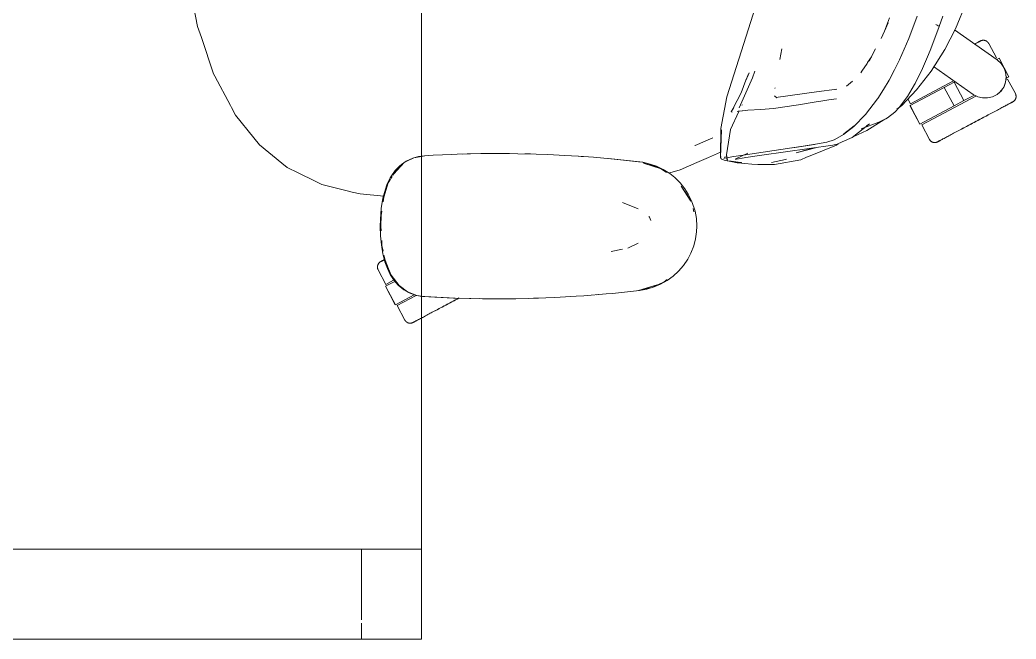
# Model space of a CAD drawing. Header units: millimetres. Extents: x 155927 to 326028, y -36033 to 97293.
# Drawn here: x 223386 to 224050, y 32611 to 33024 of the extents above; entities that cross this region are included whole.
import ezdxf

# ---------------------------------------------------------------- set-up
doc = ezdxf.new("R2010")
doc.units = ezdxf.units.MM
doc.header["$MEASUREMENT"] = 0
doc.layers.add('G-IMPT', color=8, linetype='CONTINUOUS', lineweight=9)
doc.layers.add('I-FURN', color=8, linetype='CONTINUOUS', lineweight=9)

msp = doc.modelspace()

# ---------------------------------------------------------------- linework, layer by layer
at = {"layer": 'G-IMPT'}
for p, q in [((223873.5, 33023.34), (223882.68, 33053.32)), ((223501.32, 33033.92), (223504.19, 33020.1)), ((224017.49, 33036.43), (224009.97, 33018.46)), ((223978.93, 33012.15), (223984.39, 33027.03)), ((223999.09, 33020.14), (224001.5, 33027.08)), ((223873.5, 33023.34), (223857.51, 32973.1)), ((223962.7, 33017.03), (223965.42, 33024.11)), ((223962.7, 33017.03), (223965.01, 33022.48)), ((223966.09, 33025.84), (223965.42, 33024.11)), ((223997.86, 33020.93), (223996.81, 33021.35)), ((223996.81, 33021.35), (223997.4, 33021.13)), ((223997.86, 33020.93), (223997.4, 33021.13)), ((223997.86, 33020.93), (223998.51, 33020.65)), ((223997.86, 33020.93), (223998.69, 33020.55)), ((223998.51, 33020.65), (223998.69, 33020.55)), ((223999.1, 33020.28), (223998.69, 33020.55)), ((223998.69, 33020.55), (223999.08, 33020.32)), ((223506.71, 33012.67), (223504.19, 33020.1)), ((223960.5, 33012.19), (223962.7, 33017.03)), ((223993.56, 33005.18), (223999.13, 33020.14)), ((223999.1, 33020.28), (223999.08, 33020.32)), ((223999.1, 33020.28), (223999.09, 33020.14)), ((223999.13, 33020.14), (223999.1, 33020.28)), ((224002.88, 33004.68), (224009.97, 33018.46)), ((223506.71, 33012.67), (223514.85, 32988.58)), ((223978.93, 33012.15), (223972.75, 32997.93)), ((223894.22, 33005.23), (223892.81, 32997.98)), ((223956.62, 33005.12), (223952.44, 32997.04)), ((223987.31, 32990.54), (223992.08, 33001.5)), ((223992.08, 33001.5), (223993.56, 33005.18)), ((223993.9, 32990.39), (224002.88, 33004.68)), ((223951, 32995.48), (223947.5, 32990.34)), ((223951.39, 32996.05), (223951, 32995.48)), ((223953.95, 32999.81), (223951.39, 32996.05)), ((223953.95, 32999.81), (223952.44, 32997.04)), ((223969.36, 32991.2), (223972.75, 32997.93)), ((223515.73, 32986.92), (223514.85, 32988.58)), ((223872.21, 32989.19), (223870.18, 32984.08)), ((223870.18, 32984.08), (223871.98, 32988.61)), ((223870.19, 32984.29), (223872.21, 32989.19)), ((223876.18, 32990.39), (223874.48, 32985.93)), ((223947.5, 32990.34), (223946.75, 32989.24)), ((223969.36, 32991.2), (223965.8, 32984.41)), ((223987.31, 32990.54), (223982.78, 32981.49)), ((223987.09, 32990.1), (223982.78, 32981.49)), ((223987.31, 32990.54), (223983.09, 32982.09)), ((223993.9, 32990.39), (223984.1, 32977.79)), ((223987.09, 32990.1), (223987.31, 32990.54)), ((223526.03, 32967.41), (223515.73, 32986.92)), ((223874.48, 32985.93), (223865.56, 32965.77)), ((223866.93, 32975.82), (223870.19, 32984.29)), ((223941.23, 32983.71), (223937.32, 32980.37)), ((223962.03, 32978.18), (223965.8, 32984.41)), ((223982.78, 32981.49), (223978.05, 32973.49)), ((223982.78, 32981.49), (223983.09, 32982.09)), ((223866.93, 32975.82), (223861.65, 32965.71)), ((223889.54, 32978.76), (223889.58, 32979.11)), ((223917.37, 32976.43), (223890.04, 32972.7)), ((223917.37, 32976.43), (223930.73, 32978.21)), ((223930.73, 32978.21), (223930.26, 32978.07)), ((223962.03, 32978.18), (223958.14, 32972.08)), ((223974.14, 32967.49), (223984.1, 32977.79)), ((223526.03, 32967.41), (223526.75, 32966.03)), ((223857.51, 32973.1), (223853.31, 32952.15)), ((223867.94, 32967.94), (223867.5, 32967.67)), ((223888.53, 32965.43), (223903.74, 32967.64)), ((223889.19, 32973.81), (223890.75, 32972.57)), ((223890.04, 32972.7), (223890.3, 32972.65)), ((223890.54, 32972.61), (223890.3, 32972.65)), ((223903.74, 32967.64), (223905.29, 32967.89)), ((223905.29, 32967.89), (223917.07, 32969.75)), ((223918.73, 32970.02), (223917.07, 32969.75)), ((223925.56, 32971.08), (223918.73, 32970.02)), ((223925.56, 32971.08), (223930.64, 32971.82)), ((223949.95, 32961.39), (223957.98, 32971.83)), ((223957.98, 32971.83), (223958.14, 32972.08)), ((223970.96, 32964.9), (223974.14, 32967.49)), ((223972.47, 32966.07), (223977.18, 32972.2)), ((223977.18, 32972.2), (223978.05, 32973.49)), ((223529.46, 32960.9), (223526.75, 32966.03)), ((223529.46, 32960.9), (223541.67, 32945.77)), ((223859.94, 32951.45), (223865.32, 32963.28)), ((223860.3, 32963.26), (223860.27, 32963.42)), ((223860.3, 32963.26), (223862.15, 32965.96)), ((223860.3, 32963.26), (223861.65, 32965.71)), ((223860.33, 32963.13), (223860.3, 32963.26)), ((223861.02, 32962.98), (223860.33, 32963.13)), ((223864.28, 32963.29), (223865.06, 32963.57)), ((223865.12, 32963.59), (223865.06, 32963.57)), ((223867.58, 32963.87), (223865.12, 32963.59)), ((223867.58, 32963.87), (223867.95, 32963.92)), ((223871.36, 32964.17), (223867.95, 32963.92)), ((223871.36, 32964.17), (223880.2, 32964.8)), ((223888.45, 32965.42), (223880.2, 32964.8)), ((223888.53, 32965.43), (223888.45, 32965.42)), ((223942.22, 32953.49), (223949.95, 32961.39)), ((223964.71, 32959.19), (223969.57, 32963.05)), ((223972.47, 32966.07), (223969.57, 32963.05)), ((223952.66, 32955.05), (223941.01, 32946.13)), ((223947, 32951.82), (223958.91, 32956.33)), ((223952.66, 32955.05), (223950.71, 32953.93)), ((223962.22, 32957.88), (223950.77, 32950.76)), ((223961.14, 32957.4), (223958.91, 32956.33)), ((223963.57, 32958.57), (223961.14, 32957.4)), ((223962.22, 32957.88), (223962.98, 32958.38)), ((223963.57, 32958.57), (223964.71, 32959.19)), ((223853.75, 32951.26), (223853.17, 32932.82)), ((223853.31, 32952.15), (223853.27, 32933.28)), ((223853.75, 32951.26), (223853.27, 32933.28)), ((223859.94, 32951.45), (223857.23, 32934.4)), ((223935.25, 32948.07), (223929.42, 32944.78)), ((223942.22, 32953.49), (223935.25, 32948.07)), ((223935.48, 32948.4), (223942.43, 32953.79)), ((223935.48, 32948.4), (223938.86, 32950.99)), ((223942.43, 32953.79), (223938.86, 32950.99)), ((223950.77, 32950.76), (223942.14, 32946.78)), ((223545.43, 32941.11), (223541.67, 32945.77)), ((223560.38, 32928.94), (223545.43, 32941.11)), ((223836.05, 32940.69), (223836.31, 32940.79)), ((223848.17, 32945.72), (223836.31, 32940.79)), ((223880.86, 32934.18), (223928.08, 32940.85)), ((223900.77, 32939.12), (223915.96, 32941.45)), ((223901.37, 32939.22), (223916.54, 32941.52)), ((223901.37, 32939.22), (223915.96, 32941.45)), ((223930.51, 32941.01), (223914.06, 32934.22)), ((223924.21, 32942.82), (223916.54, 32941.52)), ((223929, 32944.57), (223924.21, 32942.82)), ((223928.08, 32940.85), (223931.07, 32941.5)), ((223929, 32944.57), (223929.42, 32944.78)), ((223931.68, 32941.79), (223930.51, 32941.01)), ((223934.43, 32943.07), (223931.07, 32941.5)), ((223941.01, 32946.13), (223934.43, 32943.07)), ((223661.36, 32934.15), (223655.69, 32933.87)), ((223661.36, 32934.15), (223673.92, 32934.77)), ((223677.46, 32934.89), (223673.92, 32934.77)), ((223693.13, 32935.27), (223677.46, 32934.89)), ((223680.86, 32934.95), (223684.19, 32935.09)), ((223686.41, 32935.09), (223684.19, 32935.09)), ((223693.13, 32935.27), (223697.64, 32935.32)), ((223697.64, 32935.32), (223712.36, 32935.31)), ((223717.83, 32935.24), (223712.36, 32935.31)), ((223717.83, 32935.24), (223730.14, 32934.95)), ((223724.61, 32935.11), (223722.53, 32935.11)), ((223726.27, 32935.03), (223724.61, 32935.11)), ((223738.01, 32934.65), (223730.14, 32934.95)), ((223738.01, 32934.65), (223749.32, 32934.11)), ((223758.19, 32933.55), (223749.32, 32934.11)), ((223845.11, 32932.69), (223853.28, 32936.25)), ((223857.91, 32930.82), (223857.23, 32934.4)), ((223857.91, 32930.82), (223857.29, 32934.36)), ((223857.29, 32934.36), (223857.68, 32930.41)), ((223869.89, 32934.57), (223862.04, 32933.46)), ((223871.44, 32935.55), (223863.01, 32931.55)), ((223900.77, 32939.12), (223869.89, 32934.57)), ((223880.86, 32934.18), (223870.2, 32932.74)), ((223903.65, 32935.73), (223916.6, 32939.23)), ((223903.65, 32935.73), (223915.54, 32939.08)), ((223914.06, 32934.22), (223910.69, 32932.83)), ((223560.38, 32928.94), (223564.03, 32925.96)), ((223635.18, 32921.9), (223642.08, 32929.29)), ((223636.37, 32923.99), (223642.08, 32929.29)), ((223638.86, 32926.98), (223640.19, 32928.11)), ((223642.08, 32929.29), (223639.67, 32927.06)), ((223643.41, 32930.32), (223640.19, 32928.11)), ((223644.31, 32930.4), (223642.08, 32929.29)), ((223643.41, 32930.32), (223647.73, 32932.3)), ((223644.31, 32930.4), (223648.57, 32932.5)), ((223651.69, 32933.37), (223647.73, 32932.3)), ((223648.57, 32932.5), (223653.62, 32933.44)), ((223653.62, 32933.61), (223651.69, 32933.37)), ((223653.62, 32933.44), (223655.92, 32933.87)), ((223655.69, 32933.87), (223653.62, 32933.61)), ((223758.19, 32933.55), (223768.48, 32932.82)), ((223760.23, 32933.42), (223758.33, 32933.51)), ((223760.23, 32933.42), (223761.65, 32933.28)), ((223779.88, 32931.84), (223768.48, 32932.82)), ((223801.31, 32929.49), (223778.36, 32931.94)), ((223778.36, 32931.94), (223798.5, 32929.82)), ((223801.31, 32929.49), (223779.88, 32931.84)), ((223801.31, 32929.49), (223798.5, 32929.82)), ((223801.31, 32929.49), (223806.28, 32928.33)), ((223801.39, 32929.27), (223804.45, 32928.69)), ((223813.67, 32925.09), (223801.81, 32928.9)), ((223810.96, 32925.99), (223801.81, 32928.9)), ((223804.45, 32928.69), (223813.67, 32925.09)), ((223810.41, 32926.88), (223806.28, 32928.33)), ((223826.15, 32924.41), (223837.28, 32929.26)), ((223837.28, 32929.26), (223845.11, 32932.69)), ((223853.14, 32932.7), (223853.33, 32933.56)), ((223853.14, 32932.7), (223853.54, 32932.13)), ((223853.17, 32932.82), (223853.27, 32933.28)), ((223853.27, 32933.28), (223853.31, 32933.45)), ((223853.33, 32933.56), (223853.31, 32933.45)), ((223853.91, 32931.63), (223853.54, 32932.13)), ((223853.91, 32931.63), (223854.45, 32931.31)), ((223856.31, 32930.76), (223854.45, 32931.31)), ((223856.39, 32932.52), (223855.3, 32931.96)), ((223855.8, 32932.35), (223855.3, 32931.96)), ((223855.77, 32932.35), (223862.04, 32933.46)), ((223856.39, 32932.52), (223855.77, 32932.35)), ((223856.12, 32932.89), (223855.8, 32932.35)), ((223856.12, 32932.89), (223856.2, 32933.39)), ((223859.59, 32930.23), (223856.31, 32930.76)), ((223860, 32929.97), (223857.68, 32930.41)), ((223859.59, 32930.23), (223860.2, 32930.15)), ((223860, 32929.97), (223864.25, 32929.15)), ((223864.89, 32929.63), (223860.2, 32930.15)), ((223863.01, 32931.55), (223863.88, 32931.69)), ((223863.88, 32931.69), (223868.9, 32932.52)), ((223864.72, 32929.11), (223864.25, 32929.15)), ((223874.04, 32928.31), (223864.72, 32929.11)), ((223864.89, 32929.63), (223867.48, 32929.42)), ((223868.9, 32932.52), (223870.2, 32932.74)), ((223874.04, 32928.31), (223878, 32927.97)), ((223878, 32927.97), (223882.17, 32927.97)), ((223889.14, 32927.99), (223882.17, 32927.97)), ((223887.27, 32929.41), (223896.58, 32931.45)), ((223889.14, 32927.99), (223906.83, 32931.23)), ((223896.58, 32931.45), (223897.16, 32931.6)), ((223906.83, 32931.23), (223910.69, 32932.83)), ((223564.03, 32925.96), (223571.2, 32922.43)), ((223582.66, 32916.79), (223571.2, 32922.43)), ((223636, 32923.93), (223633.55, 32920.48)), ((223634.48, 32920.84), (223636.37, 32923.99)), ((223635.18, 32921.9), (223636.45, 32923.37)), ((223638.86, 32926.98), (223636, 32923.93)), ((223636.59, 32923.52), (223639.67, 32927.06)), ((223814.99, 32924.69), (223810.41, 32926.88)), ((223813.67, 32925.09), (223810.96, 32925.99)), ((223813.67, 32925.09), (223817.24, 32922.66)), ((223814.99, 32924.69), (223819.31, 32921.96)), ((223822.62, 32919.34), (223819.31, 32921.96)), ((223826.15, 32924.41), (223819.32, 32922.44)), ((223582.66, 32916.79), (223587.03, 32914.64)), ((223587.03, 32914.64), (223604.97, 32910.24)), ((223628.38, 32906.29), (223631.41, 32915.69)), ((223628.8, 32909.38), (223630.54, 32914.47)), ((223630.54, 32914.47), (223632.75, 32919.11)), ((223631.41, 32915.69), (223632.87, 32918.14)), ((223632.75, 32919.11), (223633.55, 32920.48)), ((223633.15, 32918.61), (223634.01, 32920.05)), ((223826.23, 32915.79), (223822.62, 32919.34)), ((223826.23, 32915.79), (223829.42, 32911.82)), ((223604.97, 32910.24), (223607.34, 32909.66)), ((223612.63, 32908.36), (223607.34, 32909.66)), ((223628.51, 32906.92), (223612.63, 32908.36)), ((223628.8, 32909.38), (223627.83, 32905.45)), ((223833.28, 32903.66), (223826.95, 32913.61)), ((223831.12, 32907.34), (223826.95, 32913.61)), ((223831.68, 32908.27), (223829.42, 32911.82)), ((223833.28, 32903.66), (223831.12, 32907.34)), ((223833.92, 32903.76), (223831.68, 32908.27)), ((223627.83, 32905.45), (223626.71, 32898.69)), ((223627.91, 32903), (223628.38, 32906.29)), ((223787.79, 32902.59), (223798.22, 32898.44)), ((223833.92, 32903.76), (223835.63, 32898.99)), ((223626.13, 32891.38), (223626.71, 32898.69)), ((223626.65, 32894.03), (223627.04, 32896.82)), ((223834.83, 32898.55), (223835.45, 32896.52)), ((223836.2, 32896.86), (223835.63, 32898.99)), ((223837.08, 32891.91), (223836.2, 32896.86)), ((223626.13, 32891.38), (223626.04, 32886.87)), ((223626.65, 32894.03), (223626.42, 32886.87)), ((223805.74, 32892.92), (223805.45, 32893.37)), ((223806.76, 32890.7), (223805.74, 32892.92)), ((223837.37, 32886.87), (223837.08, 32891.91)), ((223626.04, 32886.87), (223626.22, 32880.53)), ((223626.61, 32883.76), (223626.42, 32886.87)), ((223836.55, 32878.51), (223837.2, 32883.02)), ((223837.37, 32886.87), (223837.2, 32883.02)), ((223626.79, 32874.38), (223626.22, 32880.53)), ((223626.79, 32874.38), (223627.79, 32868.45)), ((223627.2, 32874.04), (223627.01, 32877.25)), ((223798.13, 32875.49), (223791.34, 32872.22)), ((223836.55, 32878.51), (223835.29, 32873.64)), ((223627.97, 32870.29), (223627.2, 32874.04)), ((223629.22, 32862.97), (223627.79, 32868.45)), ((223629.24, 32864.08), (223628.54, 32867.55)), ((223780.3, 32869.89), (223787.73, 32871.46)), ((223831.27, 32864.77), (223833.46, 32868.93)), ((223833.46, 32868.93), (223835.29, 32873.64)), ((223629.22, 32862.97), (223630.8, 32858.63)), ((223629.24, 32864.08), (223631.57, 32858.46)), ((223831.27, 32864.77), (223828.44, 32860.6)), ((223632.79, 32854.56), (223630.8, 32858.63)), ((223633.41, 32854.07), (223631.57, 32858.46)), ((223632.79, 32854.56), (223635.44, 32850.51)), ((223821.68, 32853.6), (223825.12, 32856.76)), ((223828.44, 32860.6), (223825.12, 32856.76)), ((223638.63, 32847.28), (223633.41, 32854.07)), ((223635.44, 32850.51), (223638.11, 32847.48)), ((223798.5, 32843.92), (223810.96, 32847.75)), ((223810.96, 32847.75), (223801.81, 32844.84)), ((223807.47, 32845.96), (223815.53, 32849.7)), ((223813.15, 32848.09), (223808.92, 32846.28)), ((223813.15, 32848.09), (223817.6, 32850.6)), ((223817.64, 32851.29), (223815.53, 32849.7)), ((223821.68, 32853.6), (223817.6, 32850.6)), ((223641.85, 32844.4), (223638.11, 32847.48)), ((223644.25, 32843.11), (223638.63, 32847.28)), ((223645.28, 32842.44), (223641.85, 32844.4)), ((223650.45, 32840.7), (223644.25, 32843.11)), ((223645.28, 32842.44), (223648.93, 32841.05)), ((223650.27, 32840.68), (223648.93, 32841.05)), ((223761.9, 32840.42), (223776.95, 32841.67)), ((223770.08, 32841.07), (223771.76, 32841.24)), ((223776.95, 32841.67), (223781.08, 32842.01)), ((223781.08, 32842.01), (223799.01, 32843.92)), ((223798.5, 32843.92), (223801.81, 32844.84)), ((223799.01, 32843.92), (223804.05, 32844.81)), ((223807.47, 32845.96), (223799.06, 32844.05)), ((223808.92, 32846.28), (223804.05, 32844.81)), ((223650.27, 32840.68), (223652.67, 32840.24)), ((223650.45, 32840.7), (223653.62, 32840.22)), ((223654.31, 32839.98), (223652.67, 32840.24)), ((223674.89, 32838.93), (223654.31, 32839.98)), ((223676.1, 32838.9), (223654.31, 32839.98)), ((223654.31, 32839.98), (223655.92, 32839.87)), ((223676.1, 32838.9), (223655.92, 32839.87)), ((223696.28, 32838.43), (223674.89, 32838.93)), ((223686.45, 32838.59), (223674.89, 32838.93)), ((223674.89, 32838.93), (223676.1, 32838.9)), ((223696.28, 32838.43), (223676.1, 32838.9)), ((223716.47, 32838.48), (223686.45, 32838.59)), ((223696.28, 32838.43), (223686.45, 32838.59)), ((223686.45, 32838.59), (223705.68, 32838.39)), ((223694.25, 32838.45), (223692.34, 32838.52)), ((223696.4, 32838.47), (223694.25, 32838.45)), ((223716.47, 32838.48), (223696.28, 32838.43)), ((223716.47, 32838.48), (223705.68, 32838.39)), ((223716.47, 32838.48), (223724.89, 32838.64)), ((223736.65, 32839.03), (223724.89, 32838.64)), ((223729.83, 32838.78), (223728.33, 32838.77)), ((223731.76, 32838.89), (223729.83, 32838.78)), ((223736.65, 32839.03), (223742.67, 32839.28)), ((223756.81, 32840.09), (223742.67, 32839.28)), ((223761.9, 32840.42), (223756.81, 32840.09))]:
    msp.add_line(p, q, dxfattribs=at)
at = {"layer": 'I-FURN'}
for p, q in [((223653.62, 32611.33), (223653.62, 34211.33)), ((223653.62, 34211.33), (223653.62, 32611.33)), ((224009.34, 33017.78), (224037.93, 32997.76)), ((224022.61, 33008.28), (224023.15, 33008.57)), ((224023.42, 33008.71), (224022.9, 33008.44)), ((224023.15, 33008.57), (224023.65, 33008.83)), ((224023.9, 33008.97), (224023.42, 33008.71)), ((224023.65, 33008.83), (224024.11, 33009.08)), ((224024.35, 33009.21), (224023.9, 33008.97)), ((224024.11, 33009.08), (224024.54, 33009.31)), ((224024.76, 33009.42), (224024.35, 33009.21)), ((224024.54, 33009.31), (224024.93, 33009.52)), ((224025.13, 33009.62), (224024.76, 33009.42)), ((224024.93, 33009.52), (224025.29, 33009.71)), ((224025.47, 33009.8), (224025.13, 33009.62)), ((224025.29, 33009.71), (224025.61, 33009.88)), ((224025.76, 33009.96), (224025.47, 33009.8)), ((224025.61, 33009.88), (224025.89, 33010.02)), ((224026.02, 33010.1), (224025.76, 33009.96)), ((224025.89, 33010.02), (224026.13, 33010.15)), ((224026.24, 33010.21), (224026.02, 33010.1)), ((224026.13, 33010.15), (224026.33, 33010.26)), ((224026.42, 33010.31), (224026.24, 33010.21)), ((224026.33, 33010.26), (224026.49, 33010.35)), ((224026.56, 33010.38), (224026.42, 33010.31)), ((224026.49, 33010.35), (224026.61, 33010.41)), ((224026.66, 33010.44), (224026.56, 33010.38)), ((224026.61, 33010.41), (224026.69, 33010.45)), ((224026.72, 33010.47), (224026.66, 33010.44)), ((224026.69, 33010.45), (224026.74, 33010.48)), ((224026.74, 33010.48), (224026.72, 33010.47)), ((224026.74, 33010.48), (224026.89, 33010.55)), ((224026.74, 33010.48), (224026.74, 33010.48)), ((224026.89, 33010.55), (224027.03, 33010.62)), ((224027.03, 33010.62), (224027.18, 33010.68)), ((224027.18, 33010.68), (224027.33, 33010.73)), ((224027.33, 33010.73), (224027.49, 33010.78)), ((224027.49, 33010.78), (224027.64, 33010.83)), ((224027.64, 33010.83), (224027.8, 33010.86)), ((224027.8, 33010.86), (224027.96, 33010.89)), ((224027.96, 33010.89), (224028.12, 33010.92)), ((224028.12, 33010.92), (224028.28, 33010.93)), ((224028.28, 33010.93), (224028.44, 33010.95)), ((224028.44, 33010.95), (224028.6, 33010.95)), ((224028.6, 33010.95), (224028.76, 33010.95)), ((224028.76, 33010.95), (224028.92, 33010.94)), ((224028.92, 33010.94), (224029.08, 33010.93)), ((224029.08, 33010.93), (224029.24, 33010.9)), ((224029.24, 33010.9), (224029.4, 33010.88)), ((224029.4, 33010.88), (224029.56, 33010.84)), ((224029.56, 33010.84), (224029.71, 33010.8)), ((224029.71, 33010.8), (224029.87, 33010.76)), ((224029.87, 33010.76), (224030.02, 33010.7)), ((224030.02, 33010.7), (224030.17, 33010.65)), ((224030.17, 33010.65), (224030.32, 33010.58)), ((224030.32, 33010.58), (224030.46, 33010.51)), ((224030.46, 33010.51), (224030.61, 33010.44)), ((224030.61, 33010.44), (224030.75, 33010.35)), ((224030.75, 33010.35), (224030.88, 33010.27)), ((224030.88, 33010.27), (224031.01, 33010.17)), ((224031.01, 33010.17), (224031.14, 33010.08)), ((224031.14, 33010.08), (224031.27, 33009.97)), ((224031.27, 33009.97), (224031.39, 33009.87)), ((224031.39, 33009.87), (224031.5, 33009.75)), ((224031.5, 33009.75), (224031.61, 33009.64)), ((224031.61, 33009.64), (224031.72, 33009.52)), ((224031.72, 33009.52), (224031.82, 33009.39)), ((224031.82, 33009.39), (224031.92, 33009.26)), ((224031.92, 33009.26), (224032.01, 33009.13)), ((224032.01, 33009.13), (224032.09, 33008.99)), ((224032.09, 33008.99), (224032.17, 33008.85)), ((224032.17, 33008.85), (224032.19, 33008.81)), ((224037.34, 32999.13), (224032.19, 33008.81)), ((224037.7, 32998.18), (224039.09, 32998.92)), ((224037.78, 32998.23), (224037.7, 32998.18)), ((224037.93, 32997.76), (224040.44, 32995.51)), ((224045.67, 32986.56), (224039.09, 32998.92)), ((224040.44, 32995.51), (224042.34, 32992.72)), ((224021.88, 32974.84), (223995.45, 32993.35)), ((224042.34, 32992.72), (224043.52, 32989.56)), ((224043.52, 32989.56), (224043.9, 32986.21)), ((223979.95, 32968.61), (224008.65, 32983.87)), ((224002.48, 32979.46), (224009.12, 32982.99)), ((224015.69, 32970.62), (224009.12, 32982.99)), ((224043.47, 32982.86), (224042.25, 32979.72)), ((224043.9, 32986.21), (224043.47, 32982.86)), ((224043.87, 32986.58), (224044.27, 32985.82)), ((224045.67, 32986.56), (224044.27, 32985.82)), ((224044.27, 32985.82), (224044.36, 32985.87)), ((224044.48, 32984.8), (224044.85, 32985)), ((224050, 32975.31), (224044.85, 32985)), ((223979.77, 32967.38), (224002.48, 32979.46)), ((223987.46, 32954.48), (224024.07, 32973.95)), ((224009.05, 32967.09), (224002.48, 32979.46)), ((224022.75, 32974.38), (224015.69, 32970.62)), ((224024.86, 32973.25), (224021.88, 32974.84)), ((224037.78, 32974.73), (224034.78, 32973.19)), ((224040.32, 32976.95), (224037.78, 32974.73)), ((224038.06, 32974.94), (224039.48, 32976.09)), ((224039.48, 32976.09), (224041.78, 32978.87)), ((224042.25, 32979.72), (224040.32, 32976.95)), ((224050, 32975.31), (224050.08, 32975.17)), ((224050.08, 32975.17), (224050.14, 32975.02)), ((224050.14, 32975.02), (224050.21, 32974.87)), ((224050.21, 32974.87), (224050.26, 32974.72)), ((224050.26, 32974.72), (224050.31, 32974.57)), ((224050.31, 32974.57), (224050.35, 32974.41)), ((224050.35, 32974.41), (224050.39, 32974.26)), ((224050.39, 32974.26), (224050.42, 32974.1)), ((224050.42, 32974.1), (224050.44, 32973.94)), ((224050.44, 32973.94), (224050.46, 32973.78)), ((223978.27, 32971.77), (223979.95, 32968.61)), ((223979.6, 32967.29), (223986.17, 32954.93)), ((223986.34, 32955.02), (223979.77, 32967.38)), ((224015.69, 32970.62), (224009.05, 32967.09)), ((224028.13, 32972.42), (224024.86, 32973.25)), ((224031.5, 32972.4), (224028.13, 32972.42)), ((224034.78, 32973.19), (224031.5, 32972.4)), ((224043.03, 32967.04), (224043.64, 32967.36)), ((224043.95, 32967.53), (224043.36, 32967.22)), ((224043.64, 32967.36), (224044.21, 32967.67)), ((224044.5, 32967.82), (224043.95, 32967.53)), ((224044.21, 32967.67), (224044.74, 32967.95)), ((224045.02, 32968.1), (224044.5, 32967.82)), ((224044.74, 32967.95), (224045.24, 32968.22)), ((224045.5, 32968.35), (224045.02, 32968.1)), ((224045.24, 32968.22), (224045.71, 32968.46)), ((224045.94, 32968.59), (224045.5, 32968.35)), ((224045.71, 32968.46), (224046.14, 32968.69)), ((224046.35, 32968.81), (224045.94, 32968.59)), ((224046.14, 32968.69), (224046.53, 32968.9)), ((224046.73, 32969.01), (224046.35, 32968.81)), ((224046.53, 32968.9), (224046.89, 32969.09)), ((224047.06, 32969.18), (224046.73, 32969.01)), ((224046.89, 32969.09), (224047.2, 32969.26)), ((224047.36, 32969.34), (224047.06, 32969.18)), ((224047.2, 32969.26), (224047.48, 32969.41)), ((224047.62, 32969.48), (224047.36, 32969.34)), ((224047.48, 32969.41), (224047.72, 32969.54)), ((224047.84, 32969.6), (224047.62, 32969.48)), ((224047.72, 32969.54), (224047.92, 32969.64)), ((224048.02, 32969.69), (224047.84, 32969.6)), ((224047.92, 32969.64), (224048.09, 32969.73)), ((224048.16, 32969.77), (224048.02, 32969.69)), ((224048.09, 32969.73), (224048.21, 32969.79)), ((224048.26, 32969.82), (224048.16, 32969.77)), ((224048.21, 32969.79), (224048.29, 32969.84)), ((224048.32, 32969.85), (224048.26, 32969.82)), ((224048.29, 32969.84), (224048.33, 32969.86)), ((224048.34, 32969.86), (224048.32, 32969.85)), ((224048.33, 32969.86), (224048.34, 32969.86)), ((224048.38, 32969.88), (224048.34, 32969.86)), ((224048.52, 32969.96), (224048.38, 32969.88)), ((224048.65, 32970.05), (224048.52, 32969.96)), ((224048.79, 32970.14), (224048.65, 32970.05)), ((224048.92, 32970.24), (224048.79, 32970.14)), ((224049.04, 32970.34), (224048.92, 32970.24)), ((224049.16, 32970.44), (224049.04, 32970.34)), ((224049.28, 32970.56), (224049.16, 32970.44)), ((224049.39, 32970.67), (224049.28, 32970.56)), ((224049.5, 32970.79), (224049.39, 32970.67)), ((224049.6, 32970.91), (224049.5, 32970.79)), ((224049.7, 32971.04), (224049.6, 32970.91)), ((224049.79, 32971.18), (224049.7, 32971.04)), ((224049.88, 32971.31), (224049.79, 32971.18)), ((224049.96, 32971.45), (224049.88, 32971.31)), ((224050.04, 32971.59), (224049.96, 32971.45)), ((224050.11, 32971.74), (224050.04, 32971.59)), ((224050.17, 32971.88), (224050.11, 32971.74)), ((224050.23, 32972.03), (224050.17, 32971.88)), ((224050.28, 32972.19), (224050.23, 32972.03)), ((224050.33, 32972.34), (224050.28, 32972.19)), ((224050.37, 32972.5), (224050.33, 32972.34)), ((224050.4, 32972.66), (224050.37, 32972.5)), ((224050.43, 32972.81), (224050.4, 32972.66)), ((224050.45, 32972.97), (224050.43, 32972.81)), ((224050.47, 32973.13), (224050.45, 32972.97)), ((224050.46, 32973.78), (224050.47, 32973.62)), ((224050.47, 32973.62), (224050.48, 32973.46)), ((224050.48, 32973.46), (224050.47, 32973.3)), ((224050.47, 32973.3), (224050.47, 32973.13)), ((224009.05, 32967.09), (223986.34, 32955.02)), ((224029.89, 32960.05), (224030.85, 32960.56)), ((224031.37, 32960.84), (224030.41, 32960.33)), ((224030.85, 32960.56), (224031.8, 32961.07)), ((224032.31, 32961.34), (224031.37, 32960.84)), ((224031.8, 32961.07), (224032.74, 32961.57)), ((224033.24, 32961.84), (224032.31, 32961.34)), ((224032.74, 32961.57), (224033.66, 32962.06)), ((224034.15, 32962.32), (224033.24, 32961.84)), ((224033.66, 32962.06), (224034.57, 32962.54)), ((224034.57, 32962.54), (224035.45, 32963.01)), ((224035.45, 32963.01), (224036.32, 32963.47)), ((224036.32, 32963.47), (224037.17, 32963.92)), ((224037.17, 32963.92), (224037.99, 32964.36)), ((224037.99, 32964.36), (224038.8, 32964.79)), ((224038.8, 32964.79), (224039.57, 32965.2)), ((224039.57, 32965.2), (224040.32, 32965.6)), ((224040.32, 32965.6), (224041.04, 32965.98)), ((224041.04, 32965.98), (224041.74, 32966.35)), ((224041.74, 32966.35), (224042.4, 32966.71)), ((224042.4, 32966.71), (224043.03, 32967.04)), ((223987.46, 32954.48), (223992.61, 32944.8)), ((224018.47, 32953.98), (224017.49, 32953.46)), ((224017.94, 32953.7), (224018.93, 32954.23)), ((224019.46, 32954.51), (224018.47, 32953.98)), ((224018.93, 32954.23), (224019.92, 32954.75)), ((224020.46, 32955.04), (224019.46, 32954.51)), ((224019.92, 32954.75), (224020.92, 32955.29)), ((224021.46, 32955.57), (224020.46, 32955.04)), ((224020.92, 32955.29), (224021.92, 32955.82)), ((224022.47, 32956.11), (224021.46, 32955.57)), ((224021.92, 32955.82), (224022.93, 32956.35)), ((224023.47, 32956.64), (224022.47, 32956.11)), ((224022.93, 32956.35), (224023.94, 32956.89)), ((224024.48, 32957.18), (224023.47, 32956.64)), ((224023.94, 32956.89), (224024.94, 32957.42)), ((224025.48, 32957.71), (224024.48, 32957.18)), ((224024.94, 32957.42), (224025.94, 32957.95)), ((224026.48, 32958.24), (224025.48, 32957.71)), ((224025.94, 32957.95), (224026.94, 32958.48)), ((224027.47, 32958.77), (224026.48, 32958.24)), ((224026.94, 32958.48), (224027.93, 32959.01)), ((224028.46, 32959.29), (224027.47, 32958.77)), ((224027.93, 32959.01), (224028.91, 32959.53)), ((224029.44, 32959.81), (224028.46, 32959.29)), ((224028.91, 32959.53), (224029.89, 32960.05)), ((224030.41, 32960.33), (224029.44, 32959.81)), ((224005.69, 32947.19), (224006.42, 32947.58)), ((224006.42, 32947.58), (224007.18, 32947.98)), ((224007.18, 32947.98), (224007.97, 32948.4)), ((224007.97, 32948.4), (224008.78, 32948.83)), ((224008.78, 32948.83), (224009.62, 32949.28)), ((224010.08, 32949.52), (224009.23, 32949.07)), ((224009.62, 32949.28), (224010.48, 32949.73)), ((224010.95, 32949.98), (224010.08, 32949.52)), ((224010.48, 32949.73), (224011.35, 32950.2)), ((224011.83, 32950.45), (224010.95, 32949.98)), ((224011.35, 32950.2), (224012.25, 32950.67)), ((224012.74, 32950.94), (224011.83, 32950.45)), ((224012.25, 32950.67), (224013.16, 32951.16)), ((224013.66, 32951.43), (224012.74, 32950.94)), ((224013.16, 32951.16), (224014.09, 32951.65)), ((224014.6, 32951.92), (224013.66, 32951.43)), ((224014.09, 32951.65), (224015.04, 32952.16)), ((224015.55, 32952.43), (224014.6, 32951.92)), ((224015.04, 32952.16), (224015.99, 32952.67)), ((224016.52, 32952.94), (224015.55, 32952.43)), ((224015.99, 32952.67), (224016.96, 32953.18)), ((224017.49, 32953.46), (224016.52, 32952.94)), ((224016.96, 32953.18), (224017.94, 32953.7)), ((223992.63, 32944.76), (223992.61, 32944.8)), ((223992.71, 32944.62), (223992.63, 32944.76)), ((223992.8, 32944.48), (223992.71, 32944.62)), ((223992.89, 32944.35), (223992.8, 32944.48)), ((223992.99, 32944.22), (223992.89, 32944.35)), ((223993.09, 32944.1), (223992.99, 32944.22)), ((223993.19, 32943.97), (223993.09, 32944.1)), ((223993.31, 32943.86), (223993.19, 32943.97)), ((223993.42, 32943.75), (223993.31, 32943.86)), ((223993.54, 32943.64), (223993.42, 32943.75)), ((223993.66, 32943.53), (223993.54, 32943.64)), ((223993.79, 32943.44), (223993.66, 32943.53)), ((223993.93, 32943.34), (223993.79, 32943.44)), ((223994.06, 32943.26), (223993.93, 32943.34)), ((223994.2, 32943.18), (223994.06, 32943.26)), ((223994.34, 32943.1), (223994.2, 32943.18)), ((223994.49, 32943.03), (223994.34, 32943.1)), ((223994.63, 32942.96), (223994.49, 32943.03)), ((223994.78, 32942.91), (223994.63, 32942.96)), ((223994.94, 32942.85), (223994.78, 32942.91)), ((223995.09, 32942.81), (223994.94, 32942.85)), ((223995.25, 32942.77), (223995.09, 32942.81)), ((223995.41, 32942.73), (223995.25, 32942.77)), ((223995.56, 32942.71), (223995.41, 32942.73)), ((223995.72, 32942.69), (223995.56, 32942.71)), ((223995.88, 32942.67), (223995.72, 32942.69)), ((223996.05, 32942.66), (223995.88, 32942.67)), ((223996.21, 32942.66), (223996.05, 32942.66)), ((223996.37, 32942.66), (223996.21, 32942.66)), ((223996.53, 32942.68), (223996.37, 32942.66)), ((223996.69, 32942.69), (223996.53, 32942.68)), ((223996.85, 32942.72), (223996.69, 32942.69)), ((223997.01, 32942.75), (223996.85, 32942.72)), ((223997.16, 32942.78), (223997.01, 32942.75)), ((223997.32, 32942.83), (223997.16, 32942.78)), ((223997.47, 32942.88), (223997.32, 32942.83)), ((223997.62, 32942.93), (223997.47, 32942.88)), ((223997.77, 32942.99), (223997.62, 32942.93)), ((223997.92, 32943.06), (223997.77, 32942.99)), ((223998.06, 32943.13), (223997.92, 32943.06)), ((223998.06, 32943.13), (223998.08, 32943.14)), ((223998.07, 32943.13), (223998.06, 32943.13)), ((223998.11, 32943.16), (223998.07, 32943.13)), ((223998.08, 32943.14), (223998.14, 32943.17)), ((223998.19, 32943.2), (223998.11, 32943.16)), ((223998.14, 32943.17), (223998.24, 32943.23)), ((223998.32, 32943.27), (223998.19, 32943.2)), ((223998.24, 32943.23), (223998.38, 32943.3)), ((223998.48, 32943.35), (223998.32, 32943.27)), ((223998.38, 32943.3), (223998.56, 32943.4)), ((223998.68, 32943.46), (223998.48, 32943.35)), ((223998.56, 32943.4), (223998.78, 32943.51)), ((223998.92, 32943.59), (223998.68, 32943.46)), ((223998.78, 32943.51), (223999.04, 32943.65)), ((223999.2, 32943.74), (223998.92, 32943.59)), ((223999.04, 32943.65), (223999.34, 32943.81)), ((223999.52, 32943.9), (223999.2, 32943.74)), ((223999.34, 32943.81), (223999.68, 32943.99)), ((223999.87, 32944.09), (223999.52, 32943.9)), ((223999.68, 32943.99), (224000.05, 32944.19)), ((224000.26, 32944.3), (223999.87, 32944.09)), ((224000.05, 32944.19), (224000.46, 32944.4)), ((224000.69, 32944.53), (224000.26, 32944.3)), ((224000.46, 32944.4), (224000.9, 32944.64)), ((224001.16, 32944.78), (224000.69, 32944.53)), ((224000.9, 32944.64), (224001.39, 32944.9)), ((224001.66, 32945.04), (224001.16, 32944.78)), ((224001.39, 32944.9), (224001.9, 32945.17)), ((224002.2, 32945.33), (224001.66, 32945.04)), ((224001.9, 32945.17), (224002.45, 32945.47)), ((224002.77, 32945.63), (224002.2, 32945.33)), ((224002.45, 32945.47), (224003.04, 32945.78)), ((224003.04, 32945.78), (224003.65, 32946.1)), ((224003.65, 32946.1), (224004.3, 32946.45)), ((224004.3, 32946.45), (224004.98, 32946.81)), ((224004.98, 32946.81), (224005.69, 32947.19)), ((223624.35, 32860.71), (223624.39, 32860.86)), ((223624.39, 32860.86), (223624.45, 32861.02)), ((223624.45, 32861.02), (223624.5, 32861.17)), ((223624.5, 32861.17), (223624.57, 32861.31)), ((223624.57, 32861.31), (223624.64, 32861.46)), ((223624.64, 32861.46), (223624.72, 32861.6)), ((223624.72, 32861.6), (223624.8, 32861.74)), ((223624.8, 32861.74), (223624.88, 32861.88)), ((223624.88, 32861.88), (223624.98, 32862.01)), ((223624.98, 32862.01), (223625.07, 32862.14)), ((223625.07, 32862.14), (223625.18, 32862.26)), ((223625.18, 32862.26), (223625.28, 32862.38)), ((223625.28, 32862.38), (223625.4, 32862.5)), ((223625.4, 32862.5), (223625.51, 32862.61)), ((223625.51, 32862.61), (223625.64, 32862.71)), ((223625.64, 32862.71), (223625.76, 32862.81)), ((223625.76, 32862.81), (223625.89, 32862.91)), ((223625.89, 32862.91), (223626.02, 32863)), ((223626.02, 32863), (223626.16, 32863.09)), ((223626.16, 32863.09), (223626.3, 32863.17)), ((223626.3, 32863.17), (223626.34, 32863.19)), ((223626.39, 32863.21), (223626.34, 32863.19)), ((223626.34, 32863.19), (223626.36, 32863.2)), ((223626.34, 32863.19), (223626.34, 32863.19)), ((223626.36, 32863.2), (223626.42, 32863.23)), ((223626.47, 32863.26), (223626.39, 32863.21)), ((223626.42, 32863.23), (223626.52, 32863.28)), ((223626.59, 32863.32), (223626.47, 32863.26)), ((223626.52, 32863.28), (223626.66, 32863.36)), ((223626.75, 32863.41), (223626.59, 32863.32)), ((223626.66, 32863.36), (223626.84, 32863.45)), ((223626.95, 32863.51), (223626.75, 32863.41)), ((223626.84, 32863.45), (223627.06, 32863.57)), ((223627.19, 32863.64), (223626.95, 32863.51)), ((223627.06, 32863.57), (223627.32, 32863.71)), ((223627.47, 32863.79), (223627.19, 32863.64)), ((223627.32, 32863.71), (223627.61, 32863.87)), ((223627.79, 32863.96), (223627.47, 32863.79)), ((223627.61, 32863.87), (223627.95, 32864.04)), ((223628.15, 32864.15), (223627.79, 32863.96)), ((223627.95, 32864.04), (223628.32, 32864.24)), ((223628.54, 32864.36), (223628.15, 32864.15)), ((223628.32, 32864.24), (223628.73, 32864.46)), ((223628.97, 32864.59), (223628.54, 32864.36)), ((223624.2, 32859.76), (223624.21, 32859.92)), ((223624.2, 32859.59), (223624.2, 32859.76)), ((223624.2, 32859.43), (223624.2, 32859.59)), ((223624.22, 32859.27), (223624.2, 32859.43)), ((223624.21, 32859.92), (223624.22, 32860.08)), ((223624.22, 32860.08), (223624.25, 32860.24)), ((223624.23, 32859.11), (223624.22, 32859.27)), ((223624.26, 32858.95), (223624.23, 32859.11)), ((223624.25, 32860.24), (223624.27, 32860.4)), ((223624.29, 32858.79), (223624.26, 32858.95)), ((223624.27, 32860.4), (223624.31, 32860.55)), ((223624.32, 32858.64), (223624.29, 32858.79)), ((223624.31, 32860.55), (223624.35, 32860.71)), ((223624.37, 32858.48), (223624.32, 32858.64)), ((223624.42, 32858.33), (223624.37, 32858.48)), ((223624.47, 32858.18), (223624.42, 32858.33)), ((223624.53, 32858.03), (223624.47, 32858.18)), ((223624.6, 32857.88), (223624.53, 32858.03)), ((223624.67, 32857.74), (223624.6, 32857.88)), ((223624.67, 32857.74), (223629.82, 32848.05)), ((223629.64, 32846.82), (223635.3, 32849.83)), ((223629.82, 32848.05), (223634.96, 32850.78)), ((223629.47, 32846.73), (223636.04, 32834.37)), ((223636.21, 32834.46), (223629.64, 32846.82)), ((223648.72, 32841.11), (223636.21, 32834.46)), ((223637.33, 32833.92), (223650, 32840.66)), ((223668.8, 32833.67), (223669.79, 32834.19)), ((223670.33, 32834.48), (223669.33, 32833.95)), ((223669.79, 32834.19), (223670.79, 32834.73)), ((223671.33, 32835.01), (223670.33, 32834.48)), ((223670.79, 32834.73), (223671.79, 32835.26)), ((223672.34, 32835.55), (223671.33, 32835.01)), ((223671.79, 32835.26), (223672.8, 32835.79)), ((223673.34, 32836.08), (223672.34, 32835.55)), ((223672.8, 32835.79), (223673.81, 32836.33)), ((223674.35, 32836.62), (223673.34, 32836.08)), ((223673.81, 32836.33), (223674.81, 32836.86)), ((223675.35, 32837.15), (223674.35, 32836.62)), ((223674.81, 32836.86), (223675.81, 32837.39)), ((223676.35, 32837.68), (223675.35, 32837.15)), ((223675.81, 32837.39), (223676.81, 32837.92)), ((223677.34, 32838.21), (223676.35, 32837.68)), ((223676.81, 32837.92), (223677.8, 32838.45)), ((223678.33, 32838.73), (223677.34, 32838.21)), ((223677.8, 32838.45), (223678.78, 32838.97)), ((223637.33, 32833.92), (223642.48, 32824.24)), ((223657.05, 32827.42), (223657.84, 32827.84)), ((223657.84, 32827.84), (223658.65, 32828.27)), ((223658.65, 32828.27), (223659.49, 32828.72)), ((223659.95, 32828.96), (223659.1, 32828.51)), ((223659.49, 32828.72), (223660.35, 32829.17)), ((223660.82, 32829.42), (223659.95, 32828.96)), ((223660.35, 32829.17), (223661.22, 32829.64)), ((223661.7, 32829.89), (223660.82, 32829.42)), ((223661.22, 32829.64), (223662.12, 32830.11)), ((223662.61, 32830.38), (223661.7, 32829.89)), ((223662.12, 32830.11), (223663.03, 32830.6)), ((223663.53, 32830.87), (223662.61, 32830.38)), ((223663.03, 32830.6), (223663.96, 32831.09)), ((223664.47, 32831.37), (223663.53, 32830.87)), ((223663.96, 32831.09), (223664.91, 32831.6)), ((223665.42, 32831.87), (223664.47, 32831.37)), ((223664.91, 32831.6), (223665.86, 32832.11)), ((223666.39, 32832.38), (223665.42, 32831.87)), ((223665.86, 32832.11), (223666.83, 32832.62)), ((223667.36, 32832.9), (223666.39, 32832.38)), ((223666.83, 32832.62), (223667.81, 32833.14)), ((223668.34, 32833.42), (223667.36, 32832.9)), ((223667.81, 32833.14), (223668.8, 32833.67)), ((223669.33, 32833.95), (223668.34, 32833.42)), ((223642.5, 32824.2), (223642.48, 32824.24)), ((223642.58, 32824.06), (223642.5, 32824.2)), ((223642.67, 32823.92), (223642.58, 32824.06)), ((223642.76, 32823.79), (223642.67, 32823.92)), ((223642.86, 32823.66), (223642.76, 32823.79)), ((223642.96, 32823.54), (223642.86, 32823.66)), ((223643.06, 32823.41), (223642.96, 32823.54)), ((223643.18, 32823.3), (223643.06, 32823.41)), ((223643.29, 32823.19), (223643.18, 32823.3)), ((223643.41, 32823.08), (223643.29, 32823.19)), ((223643.53, 32822.98), (223643.41, 32823.08)), ((223643.66, 32822.88), (223643.53, 32822.98)), ((223643.8, 32822.78), (223643.66, 32822.88)), ((223643.93, 32822.7), (223643.8, 32822.78)), ((223644.07, 32822.62), (223643.93, 32822.7)), ((223644.21, 32822.54), (223644.07, 32822.62)), ((223644.36, 32822.47), (223644.21, 32822.54)), ((223644.5, 32822.41), (223644.36, 32822.47)), ((223644.65, 32822.35), (223644.5, 32822.41)), ((223644.81, 32822.29), (223644.65, 32822.35)), ((223644.96, 32822.25), (223644.81, 32822.29)), ((223645.12, 32822.21), (223644.96, 32822.25)), ((223645.28, 32822.17), (223645.12, 32822.21)), ((223645.43, 32822.15), (223645.28, 32822.17)), ((223645.59, 32822.13), (223645.43, 32822.15)), ((223645.75, 32822.11), (223645.59, 32822.13)), ((223645.92, 32822.1), (223645.75, 32822.11)), ((223646.08, 32822.1), (223645.92, 32822.1)), ((223646.24, 32822.11), (223646.08, 32822.1)), ((223646.4, 32822.12), (223646.24, 32822.11)), ((223646.56, 32822.13), (223646.4, 32822.12)), ((223646.72, 32822.16), (223646.56, 32822.13)), ((223646.88, 32822.19), (223646.72, 32822.16)), ((223647.03, 32822.22), (223646.88, 32822.19)), ((223647.19, 32822.27), (223647.03, 32822.22)), ((223647.34, 32822.32), (223647.19, 32822.27)), ((223647.49, 32822.37), (223647.34, 32822.32)), ((223647.64, 32822.43), (223647.49, 32822.37)), ((223647.79, 32822.5), (223647.64, 32822.43)), ((223647.93, 32822.57), (223647.79, 32822.5)), ((223647.94, 32822.58), (223647.93, 32822.57)), ((223647.93, 32822.57), (223647.95, 32822.58)), ((223647.98, 32822.6), (223647.94, 32822.58)), ((223647.95, 32822.58), (223648.01, 32822.62)), ((223648.06, 32822.64), (223647.98, 32822.6)), ((223648.01, 32822.62), (223648.11, 32822.67)), ((223648.19, 32822.71), (223648.06, 32822.64)), ((223648.11, 32822.67), (223648.25, 32822.74)), ((223648.35, 32822.79), (223648.19, 32822.71)), ((223648.25, 32822.74), (223648.43, 32822.84)), ((223648.55, 32822.9), (223648.35, 32822.79)), ((223648.43, 32822.84), (223648.65, 32822.96)), ((223648.79, 32823.03), (223648.55, 32822.9)), ((223648.65, 32822.96), (223648.91, 32823.09)), ((223649.07, 32823.18), (223648.79, 32823.03)), ((223648.91, 32823.09), (223649.21, 32823.25)), ((223649.39, 32823.34), (223649.07, 32823.18)), ((223649.21, 32823.25), (223649.55, 32823.43)), ((223649.74, 32823.53), (223649.39, 32823.34)), ((223649.55, 32823.43), (223649.92, 32823.63)), ((223650.13, 32823.74), (223649.74, 32823.53)), ((223649.92, 32823.63), (223650.33, 32823.85)), ((223650.56, 32823.97), (223650.13, 32823.74)), ((223650.33, 32823.85), (223650.77, 32824.08)), ((223651.03, 32824.22), (223650.56, 32823.97)), ((223650.77, 32824.08), (223651.26, 32824.34)), ((223651.53, 32824.49), (223651.03, 32824.22)), ((223651.26, 32824.34), (223651.77, 32824.61)), ((223652.07, 32824.77), (223651.53, 32824.49)), ((223651.77, 32824.61), (223652.32, 32824.91)), ((223652.64, 32825.07), (223652.07, 32824.77)), ((223652.32, 32824.91), (223652.91, 32825.22)), ((223652.91, 32825.22), (223653.52, 32825.55)), ((223653.52, 32825.55), (223654.17, 32825.89)), ((223654.17, 32825.89), (223654.85, 32826.25)), ((223654.85, 32826.25), (223655.56, 32826.63)), ((223655.56, 32826.63), (223656.29, 32827.02)), ((223656.29, 32827.02), (223657.05, 32827.42)), ((223613.62, 32671.33), (222893.62, 32671.33)), ((223218.62, 32671.33), (223653.62, 32671.33)), ((223653.62, 32671.33), (223613.62, 32671.33)), ((223613.62, 32624.23), (223613.62, 32671.33)), ((223613.62, 32624.23), (223613.62, 32671.33)), ((223653.62, 32611.33), (223653.62, 32671.33)), ((223653.62, 32671.33), (223653.62, 32611.33)), ((223613.62, 32611.33), (223613.62, 32621.91)), ((223613.62, 32611.33), (223613.62, 32621.91)), ((223653.62, 32611.33), (222853.62, 32611.33)), ((222853.62, 32611.33), (223653.62, 32611.33)), ((223653.62, 32611.33), (222853.62, 32611.33)), ((222893.62, 32611.33), (223613.62, 32611.33)), ((223613.62, 32611.33), (223653.62, 32611.33))]:
    msp.add_line(p, q, dxfattribs=at)
msp.add_open_spline([(224043.27, 32982.16), (224043.13, 32981.69), (224042.91, 32981.06), (224042.61, 32980.43), (224042.53, 32980.27)], degree=3, knots=[-0.6, -0.6, -0.6, -0.6, -0.5, -0.4680239, -0.4680239, -0.4680239, -0.4680239], dxfattribs=at)
for points in [[(224043.87, 32986.58), (224043.88, 32986.34), (224043.88, 32985.81), (224043.84, 32985.14), (224043.8, 32984.77)], [(224040.93, 32977.67), (224040.6, 32977.25), (224040.26, 32976.82), (224039.83, 32976.43)]]:
    msp.add_open_spline(points, degree=3, dxfattribs=at)

doc.saveas('drawing.dxf')
